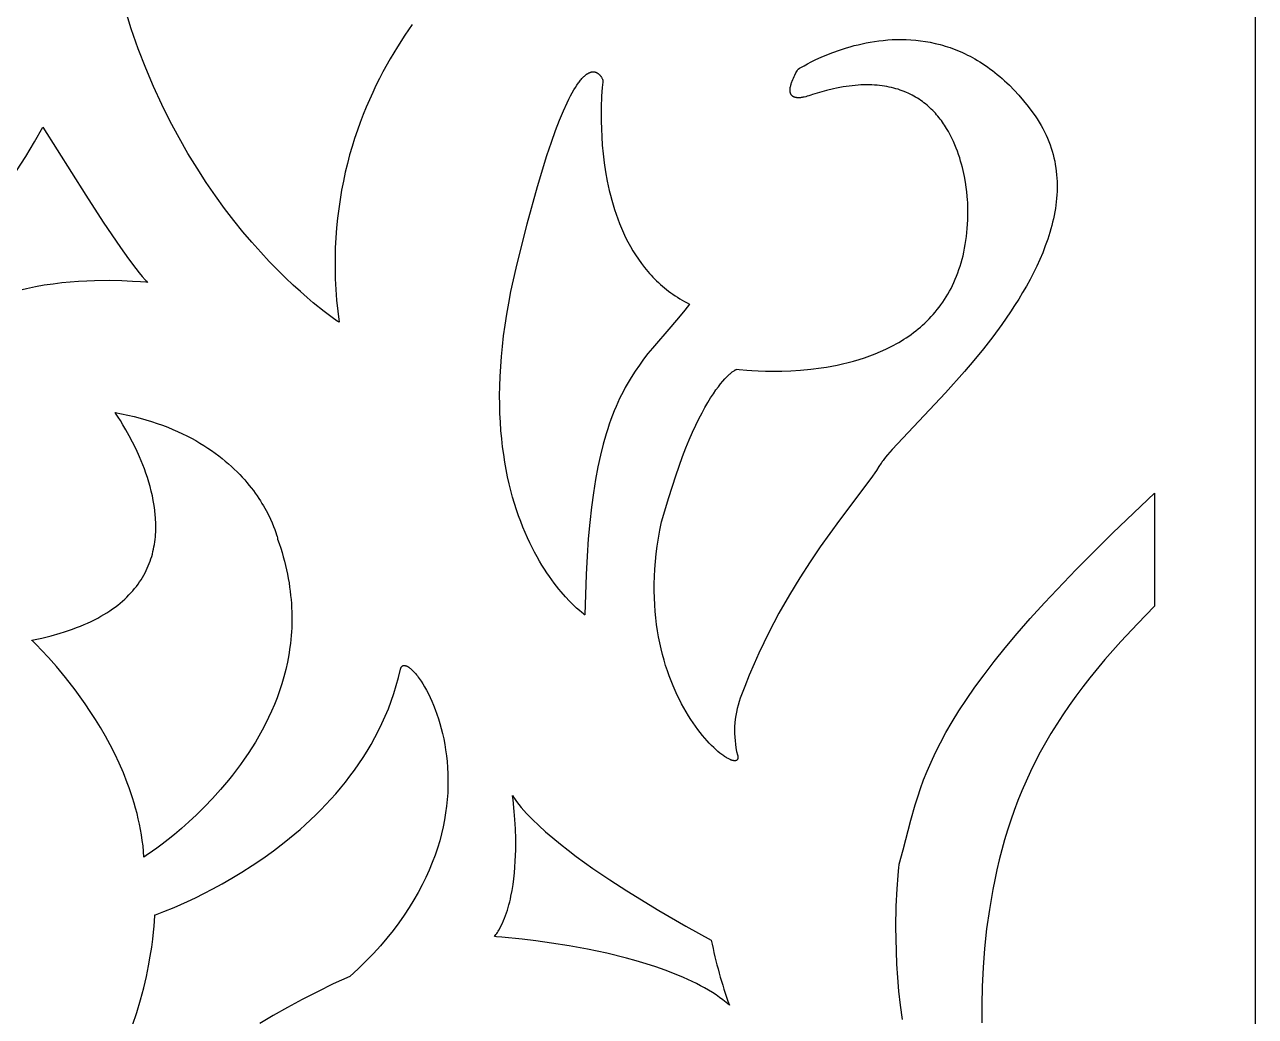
# Model space of a CAD drawing. Extents: x -3008 to 184, y 2842 to 4842.
# Drawn here: x -2251.9 to -2007.6, y 3280.5 to 3477.4 of the extents above; entities that cross this region are included whole.
import ezdxf

# ---------------------------------------------------------------- set-up
doc = ezdxf.new("R2010")
doc.units = 0
doc.layers.add('DEFAULT', color=7, linetype='CONTINUOUS')
doc.layers.add('LAYER_1', color=7, linetype='CONTINUOUS')

msp = doc.modelspace()

# ---------------------------------------------------------------- linework, layer by layer
at = {"layer": 'DEFAULT'}
msp.add_lwpolyline([(-3007.61, 2841.66), (-2007.61, 2841.66), (-2007.61, 4841.66), (-3007.61, 4841.66)], close=True, dxfattribs=at)
at = {"layer": 'LAYER_1'}
for points in [[(-2174.99, 3477.42), (-2176.47, 3475.27), (-2177.94, 3472.99), (-2179.39, 3470.56), (-2180.81, 3468), (-2181.5, 3466.67), (-2182.18, 3465.31), (-2182.84, 3463.91), (-2183.49, 3462.47), (-2184.12, 3461.01), (-2184.73, 3459.51), (-2185.32, 3457.97), (-2185.88, 3456.4), (-2186.42, 3454.8), (-2186.93, 3453.17), (-2187.41, 3451.51), (-2187.86, 3449.81), (-2188.28, 3448.08), (-2188.66, 3446.31), (-2189.01, 3444.52), (-2189.32, 3442.69), (-2189.59, 3440.83), (-2189.83, 3438.94), (-2190.01, 3437.01), (-2190.16, 3435.06), (-2190.26, 3433.07), (-2190.31, 3431.05), (-2190.31, 3429), (-2190.26, 3426.92), (-2190.15, 3424.81), (-2189.99, 3422.67), (-2189.78, 3420.49), (-2189.51, 3418.29), (-2189.86, 3418.52), (-2190.89, 3419.24), (-2192.5, 3420.45), (-2194.63, 3422.15), (-2195.86, 3423.2), (-2197.2, 3424.37), (-2198.63, 3425.67), (-2200.14, 3427.1), (-2201.72, 3428.67), (-2203.37, 3430.36), (-2205.07, 3432.19), (-2206.81, 3434.16), (-2208.59, 3436.26), (-2210.4, 3438.5), (-2212.23, 3440.88), (-2214.06, 3443.4), (-2215.89, 3446.06), (-2217.71, 3448.87), (-2219.51, 3451.81), (-2221.28, 3454.91), (-2223.02, 3458.15), (-2224.7, 3461.53), (-2226.32, 3465.06), (-2227.88, 3468.75), (-2229.37, 3472.58), (-2230.76, 3476.57), (-2232.07, 3480.71)], [(-2253.52, 3448.32), (-2251.71, 3451.18), (-2249.98, 3454.09), (-2248.33, 3457.03), (-2239.81, 3443.49), (-2236.32, 3438.15), (-2232.9, 3433.12), (-2231.31, 3430.89), (-2229.86, 3428.95), (-2229.2, 3428.1), (-2228.59, 3427.35), (-2228.03, 3426.71), (-2227.77, 3426.43), (-2227.53, 3426.18), (-2227.88, 3426.22), (-2228.9, 3426.3), (-2230.51, 3426.41), (-2232.62, 3426.5), (-2235.15, 3426.55), (-2238.04, 3426.52), (-2239.6, 3426.46), (-2241.21, 3426.38), (-2242.87, 3426.25), (-2244.56, 3426.09), (-2246.29, 3425.88), (-2248.04, 3425.63), (-2249.8, 3425.32), (-2251.56, 3424.95), (-2252.43, 3424.75)], [(-2077.65, 3279.86), (-2078.05, 3282.71), (-2078.36, 3285.5), (-2078.6, 3288.23), (-2078.77, 3290.88), (-2078.88, 3293.43), (-2078.94, 3295.87), (-2078.96, 3298.18), (-2078.89, 3302.34), (-2078.73, 3305.8), (-2078.54, 3308.43), (-2078.38, 3310.1), (-2078.33, 3310.53), (-2078.32, 3310.64), (-2078.32, 3310.67), (-2078.31, 3310.68), (-2078.31, 3310.68), (-2077.52, 3313.56), (-2076.01, 3319.42), (-2075.14, 3322.5), (-2074.64, 3324.1), (-2074.09, 3325.74), (-2073.47, 3327.43), (-2072.77, 3329.17), (-2071.99, 3330.98), (-2071.12, 3332.86), (-2070.13, 3334.8), (-2069.04, 3336.83), (-2067.81, 3338.94), (-2066.45, 3341.14), (-2064.95, 3343.43), (-2063.29, 3345.82), (-2061.46, 3348.32), (-2059.46, 3350.93), (-2057.28, 3353.66), (-2054.89, 3356.51), (-2052.31, 3359.48), (-2049.5, 3362.59), (-2043.21, 3369.23), (-2035.94, 3376.48), (-2027.61, 3384.36), (-2027.61, 3361.93), (-2031.04, 3358.44), (-2034.34, 3354.9), (-2037.49, 3351.32), (-2040.46, 3347.7), (-2041.88, 3345.88), (-2043.25, 3344.05), (-2044.57, 3342.21), (-2045.84, 3340.37), (-2047.05, 3338.52), (-2048.21, 3336.66), (-2049.3, 3334.79), (-2050.34, 3332.92), (-2051.32, 3331.03), (-2052.25, 3329.13), (-2053.13, 3327.21), (-2053.96, 3325.28), (-2054.74, 3323.34), (-2055.47, 3321.39), (-2056.15, 3319.43), (-2056.79, 3317.47), (-2057.39, 3315.51), (-2057.94, 3313.54), (-2058.45, 3311.57), (-2058.92, 3309.6), (-2059.36, 3307.63), (-2059.75, 3305.66), (-2060.42, 3301.74), (-2060.96, 3297.84), (-2061.37, 3293.99), (-2061.66, 3290.18), (-2061.84, 3286.44), (-2061.91, 3282.77), (-2061.9, 3279.18)], [(-2230.53, 3278.72), (-2229.67, 3281.29), (-2228.93, 3283.76), (-2228.3, 3286.14), (-2227.77, 3288.39), (-2227.33, 3290.5), (-2226.98, 3292.45), (-2226.7, 3294.24), (-2226.48, 3295.84), (-2226.33, 3297.24), (-2226.22, 3298.42), (-2226.15, 3299.37), (-2226.1, 3300.49), (-2226.09, 3300.64), (-2226.09, 3300.64), (-2226.08, 3300.64), (-2226.06, 3300.65), (-2225.97, 3300.68), (-2225.63, 3300.8), (-2224.32, 3301.29), (-2222.27, 3302.13), (-2219.58, 3303.32), (-2218.03, 3304.05), (-2216.37, 3304.87), (-2214.6, 3305.79), (-2212.74, 3306.8), (-2210.8, 3307.91), (-2208.8, 3309.12), (-2206.75, 3310.43), (-2204.66, 3311.85), (-2202.55, 3313.36), (-2200.43, 3314.98), (-2198.31, 3316.7), (-2197.26, 3317.61), (-2196.21, 3318.54), (-2195.17, 3319.49), (-2194.14, 3320.48), (-2193.13, 3321.49), (-2192.12, 3322.53), (-2191.13, 3323.6), (-2190.16, 3324.69), (-2189.2, 3325.81), (-2188.26, 3326.97), (-2187.35, 3328.15), (-2186.45, 3329.36), (-2185.58, 3330.6), (-2184.74, 3331.86), (-2183.93, 3333.16), (-2183.14, 3334.49), (-2182.39, 3335.84), (-2181.67, 3337.23), (-2180.99, 3338.65), (-2180.34, 3340.09), (-2179.73, 3341.57), (-2179.16, 3343.08), (-2178.63, 3344.62), (-2178.15, 3346.19), (-2177.7, 3347.79), (-2177.31, 3349.42), (-2177.29, 3349.49), (-2177.27, 3349.56), (-2177.25, 3349.62), (-2177.23, 3349.68), (-2177.2, 3349.74), (-2177.18, 3349.79), (-2177.15, 3349.84), (-2177.11, 3349.89), (-2177.08, 3349.93), (-2177.05, 3349.97), (-2177.01, 3350), (-2176.97, 3350.03), (-2176.93, 3350.06), (-2176.89, 3350.08), (-2176.84, 3350.1), (-2176.8, 3350.12), (-2176.75, 3350.13), (-2176.7, 3350.14), (-2176.65, 3350.15), (-2176.6, 3350.15), (-2176.55, 3350.15), (-2176.49, 3350.15), (-2176.44, 3350.14), (-2176.38, 3350.13), (-2176.32, 3350.11), (-2176.26, 3350.1), (-2176.2, 3350.07), (-2176.13, 3350.05), (-2176.07, 3350.02), (-2176, 3349.99), (-2175.94, 3349.96), (-2175.87, 3349.92), (-2175.8, 3349.88), (-2175.73, 3349.83), (-2175.66, 3349.79), (-2175.58, 3349.74), (-2175.51, 3349.68), (-2175.44, 3349.62), (-2175.36, 3349.56), (-2175.28, 3349.5), (-2175.13, 3349.36), (-2174.97, 3349.22), (-2174.81, 3349.05), (-2174.64, 3348.88), (-2174.47, 3348.7), (-2174.3, 3348.5), (-2174.13, 3348.29), (-2173.96, 3348.07), (-2173.78, 3347.84), (-2173.6, 3347.59), (-2173.24, 3347.07), (-2172.88, 3346.51), (-2172.52, 3345.9), (-2172.15, 3345.24), (-2171.79, 3344.55), (-2171.44, 3343.82), (-2171.09, 3343.05), (-2170.75, 3342.24), (-2170.41, 3341.39), (-2170.09, 3340.5), (-2169.79, 3339.58), (-2169.5, 3338.63), (-2169.23, 3337.64), (-2168.97, 3336.62), (-2168.74, 3335.57), (-2168.54, 3334.49), (-2168.35, 3333.38), (-2168.2, 3332.24), (-2168.07, 3331.08), (-2167.98, 3329.89), (-2167.92, 3328.67), (-2167.89, 3327.43), (-2167.9, 3326.17), (-2167.95, 3324.88), (-2168.04, 3323.57), (-2168.18, 3322.24), (-2168.35, 3320.9), (-2168.58, 3319.53), (-2168.85, 3318.15), (-2169.17, 3316.75), (-2169.54, 3315.34), (-2169.97, 3313.91), (-2170.46, 3312.47), (-2171, 3311.01), (-2171.6, 3309.55), (-2172.26, 3308.08), (-2172.99, 3306.59), (-2173.78, 3305.1), (-2174.64, 3303.6), (-2175.57, 3302.1), (-2176.57, 3300.59), (-2177.64, 3299.07), (-2178.79, 3297.55), (-2180.01, 3296.04), (-2181.31, 3294.51), (-2182.7, 3292.99), (-2184.17, 3291.47), (-2185.72, 3289.96), (-2187.35, 3288.44), (-2190.65, 3286.92), (-2193.82, 3285.38), (-2196.86, 3283.82), (-2199.77, 3282.25), (-2202.57, 3280.66), (-2205.24, 3279.06)]]:
    msp.add_lwpolyline(points, dxfattribs=at)
for points in [[(-2110.42, 3332.38), (-2110.4, 3332.31), (-2110.38, 3332.25), (-2110.37, 3332.18), (-2110.36, 3332.12), (-2110.35, 3332.06), (-2110.34, 3332), (-2110.34, 3331.95), (-2110.34, 3331.9), (-2110.34, 3331.84), (-2110.34, 3331.79), (-2110.35, 3331.75), (-2110.35, 3331.7), (-2110.36, 3331.66), (-2110.37, 3331.62), (-2110.39, 3331.58), (-2110.4, 3331.54), (-2110.42, 3331.51), (-2110.44, 3331.48), (-2110.46, 3331.45), (-2110.48, 3331.42), (-2110.51, 3331.39), (-2110.54, 3331.37), (-2110.57, 3331.34), (-2110.6, 3331.32), (-2110.63, 3331.31), (-2110.66, 3331.29), (-2110.7, 3331.28), (-2110.74, 3331.26), (-2110.78, 3331.25), (-2110.82, 3331.25), (-2110.86, 3331.24), (-2110.91, 3331.24), (-2110.96, 3331.24), (-2111.01, 3331.24), (-2111.06, 3331.24), (-2111.11, 3331.24), (-2111.16, 3331.25), (-2111.22, 3331.26), (-2111.27, 3331.27), (-2111.33, 3331.28), (-2111.39, 3331.3), (-2111.45, 3331.31), (-2111.52, 3331.33), (-2111.58, 3331.35), (-2111.65, 3331.38), (-2111.71, 3331.4), (-2111.78, 3331.43), (-2111.85, 3331.46), (-2112, 3331.52), (-2112.15, 3331.6), (-2112.3, 3331.68), (-2112.46, 3331.76), (-2112.63, 3331.86), (-2112.8, 3331.96), (-2112.97, 3332.08), (-2113.15, 3332.2), (-2113.33, 3332.33), (-2113.52, 3332.46), (-2113.9, 3332.76), (-2114.3, 3333.09), (-2114.71, 3333.45), (-2115.14, 3333.84), (-2115.57, 3334.26), (-2116.01, 3334.72), (-2116.46, 3335.2), (-2116.92, 3335.72), (-2117.38, 3336.26), (-2117.84, 3336.84), (-2118.31, 3337.45), (-2118.77, 3338.09), (-2119.24, 3338.76), (-2119.71, 3339.46), (-2120.17, 3340.18), (-2120.63, 3340.94), (-2121.08, 3341.73), (-2121.52, 3342.55), (-2121.96, 3343.4), (-2122.39, 3344.28), (-2122.8, 3345.18), (-2123.21, 3346.12), (-2123.6, 3347.08), (-2123.98, 3348.08), (-2124.33, 3349.1), (-2124.68, 3350.15), (-2125, 3351.23), (-2125.3, 3352.34), (-2125.58, 3353.48), (-2125.84, 3354.64), (-2126.08, 3355.84), (-2126.29, 3357.06), (-2126.47, 3358.31), (-2126.62, 3359.59), (-2126.75, 3360.89), (-2126.84, 3362.22), (-2126.91, 3363.58), (-2126.94, 3364.97), (-2126.93, 3366.38), (-2126.89, 3367.82), (-2126.81, 3369.29), (-2126.69, 3370.78), (-2126.54, 3372.31), (-2126.34, 3373.85), (-2126.1, 3375.43), (-2125.81, 3377.03), (-2125.48, 3378.65), (-2124.07, 3383.52), (-2122.68, 3387.83), (-2121.31, 3391.64), (-2120.64, 3393.36), (-2119.98, 3394.96), (-2119.33, 3396.46), (-2118.69, 3397.84), (-2118.07, 3399.12), (-2117.46, 3400.3), (-2116.87, 3401.38), (-2116.3, 3402.38), (-2115.75, 3403.28), (-2115.21, 3404.1), (-2114.7, 3404.84), (-2114.22, 3405.5), (-2113.76, 3406.09), (-2113.32, 3406.61), (-2112.91, 3407.06), (-2112.72, 3407.27), (-2112.53, 3407.46), (-2112.35, 3407.64), (-2112.18, 3407.8), (-2112.02, 3407.95), (-2111.86, 3408.08), (-2111.72, 3408.21), (-2111.58, 3408.32), (-2111.45, 3408.42), (-2111.32, 3408.52), (-2111.21, 3408.6), (-2111.11, 3408.67), (-2111.01, 3408.73), (-2110.93, 3408.79), (-2110.85, 3408.83), (-2110.78, 3408.87), (-2110.73, 3408.9), (-2110.68, 3408.92), (-2110.64, 3408.94), (-2110.62, 3408.95), (-2110.6, 3408.96), (-2110.6, 3408.96), (-2110.07, 3408.9), (-2108.59, 3408.76), (-2107.54, 3408.69), (-2106.3, 3408.62), (-2104.89, 3408.58), (-2103.32, 3408.56), (-2101.62, 3408.58), (-2099.8, 3408.65), (-2097.88, 3408.77), (-2095.88, 3408.96), (-2093.81, 3409.23), (-2092.76, 3409.39), (-2091.69, 3409.58), (-2090.62, 3409.79), (-2089.54, 3410.03), (-2088.46, 3410.29), (-2087.37, 3410.58), (-2086.29, 3410.89), (-2085.21, 3411.24), (-2084.13, 3411.62), (-2083.06, 3412.03), (-2082, 3412.47), (-2080.95, 3412.95), (-2079.92, 3413.46), (-2079.4, 3413.73), (-2078.9, 3414.01), (-2078.39, 3414.29), (-2077.89, 3414.59), (-2077.4, 3414.9), (-2076.91, 3415.22), (-2076.43, 3415.55), (-2075.95, 3415.88), (-2075.48, 3416.23), (-2075.01, 3416.59), (-2074.56, 3416.96), (-2074.11, 3417.34), (-2073.66, 3417.73), (-2073.22, 3418.13), (-2072.79, 3418.55), (-2072.37, 3418.97), (-2071.96, 3419.41), (-2071.56, 3419.86), (-2071.16, 3420.32), (-2070.77, 3420.79), (-2070.39, 3421.27), (-2070.03, 3421.77), (-2069.67, 3422.28), (-2069.32, 3422.8), (-2068.98, 3423.33), (-2068.65, 3423.88), (-2068.34, 3424.44), (-2068.03, 3425.01), (-2067.74, 3425.6), (-2067.46, 3426.2), (-2067.19, 3426.81), (-2066.93, 3427.44), (-2066.68, 3428.08), (-2066.45, 3428.73), (-2066.23, 3429.4), (-2066.03, 3430.09), (-2065.83, 3430.78), (-2065.65, 3431.5), (-2065.49, 3432.22), (-2065.34, 3432.97), (-2065.2, 3433.72), (-2065.08, 3434.5), (-2064.98, 3435.29), (-2064.89, 3436.09), (-2064.81, 3436.91), (-2064.75, 3437.74), (-2064.71, 3438.59), (-2064.69, 3439.46), (-2064.68, 3440.34), (-2064.68, 3441.24), (-2064.69, 3441.6), (-2064.71, 3442.03), (-2064.74, 3442.61), (-2064.8, 3443.32), (-2064.89, 3444.16), (-2065.01, 3445.1), (-2065.17, 3446.13), (-2065.37, 3447.24), (-2065.63, 3448.42), (-2065.77, 3449.03), (-2065.94, 3449.66), (-2066.12, 3450.29), (-2066.31, 3450.93), (-2066.52, 3451.57), (-2066.75, 3452.22), (-2067, 3452.88), (-2067.27, 3453.53), (-2067.55, 3454.19), (-2067.86, 3454.84), (-2068.19, 3455.49), (-2068.54, 3456.13), (-2068.91, 3456.76), (-2069.31, 3457.39), (-2069.52, 3457.7), (-2069.73, 3458), (-2069.95, 3458.31), (-2070.17, 3458.61), (-2070.41, 3458.9), (-2070.64, 3459.2), (-2070.89, 3459.48), (-2071.14, 3459.77), (-2071.4, 3460.05), (-2071.66, 3460.32), (-2071.94, 3460.59), (-2072.22, 3460.86), (-2072.5, 3461.12), (-2072.79, 3461.37), (-2073.09, 3461.62), (-2073.4, 3461.87), (-2073.72, 3462.1), (-2074.04, 3462.33), (-2074.37, 3462.56), (-2074.71, 3462.77), (-2075.05, 3462.98), (-2075.41, 3463.19), (-2075.77, 3463.38), (-2076.14, 3463.57), (-2076.52, 3463.75), (-2076.9, 3463.92), (-2077.3, 3464.09), (-2077.7, 3464.24), (-2078.11, 3464.39), (-2078.53, 3464.53), (-2078.96, 3464.66), (-2079.39, 3464.78), (-2079.84, 3464.89), (-2080.29, 3464.99), (-2080.76, 3465.08), (-2081.23, 3465.16), (-2081.71, 3465.23), (-2082.2, 3465.29), (-2082.7, 3465.34), (-2083.21, 3465.37), (-2083.73, 3465.4), (-2084.26, 3465.42), (-2084.8, 3465.42), (-2085.35, 3465.41), (-2085.91, 3465.39), (-2086.48, 3465.36), (-2087.05, 3465.31), (-2087.64, 3465.25), (-2088.24, 3465.18), (-2088.85, 3465.1), (-2089.47, 3465), (-2090.1, 3464.89), (-2090.74, 3464.76), (-2091.39, 3464.62), (-2092.73, 3464.3), (-2094.11, 3463.92), (-2095.53, 3463.48), (-2095.89, 3463.35), (-2096.23, 3463.24), (-2096.56, 3463.15), (-2096.86, 3463.07), (-2097.15, 3463), (-2097.29, 3462.97), (-2097.42, 3462.94), (-2097.55, 3462.92), (-2097.68, 3462.9), (-2097.8, 3462.89), (-2097.92, 3462.87), (-2098.03, 3462.86), (-2098.14, 3462.86), (-2098.25, 3462.85), (-2098.35, 3462.85), (-2098.45, 3462.86), (-2098.55, 3462.86), (-2098.64, 3462.87), (-2098.73, 3462.88), (-2098.77, 3462.89), (-2098.81, 3462.89), (-2098.85, 3462.9), (-2098.89, 3462.91), (-2098.93, 3462.92), (-2098.97, 3462.93), (-2099.01, 3462.94), (-2099.04, 3462.95), (-2099.08, 3462.96), (-2099.11, 3462.97), (-2099.15, 3462.98), (-2099.18, 3463), (-2099.22, 3463.01), (-2099.25, 3463.03), (-2099.28, 3463.04), (-2099.31, 3463.06), (-2099.34, 3463.07), (-2099.37, 3463.09), (-2099.39, 3463.11), (-2099.42, 3463.12), (-2099.45, 3463.14), (-2099.47, 3463.16), (-2099.5, 3463.18), (-2099.52, 3463.2), (-2099.55, 3463.22), (-2099.57, 3463.24), (-2099.59, 3463.26), (-2099.61, 3463.28), (-2099.64, 3463.31), (-2099.66, 3463.33), (-2099.67, 3463.35), (-2099.69, 3463.37), (-2099.71, 3463.4), (-2099.73, 3463.42), (-2099.75, 3463.45), (-2099.76, 3463.47), (-2099.78, 3463.5), (-2099.79, 3463.53), (-2099.81, 3463.55), (-2099.82, 3463.58), (-2099.83, 3463.61), (-2099.85, 3463.63), (-2099.86, 3463.66), (-2099.87, 3463.69), (-2099.88, 3463.72), (-2099.89, 3463.75), (-2099.9, 3463.78), (-2099.91, 3463.81), (-2099.92, 3463.84), (-2099.92, 3463.87), (-2099.93, 3463.9), (-2099.94, 3463.93), (-2099.94, 3463.96), (-2099.95, 3464), (-2099.96, 3464.06), (-2099.96, 3464.13), (-2099.97, 3464.2), (-2099.97, 3464.26), (-2099.98, 3464.33), (-2099.97, 3464.4), (-2099.97, 3464.47), (-2099.97, 3464.55), (-2099.96, 3464.62), (-2099.96, 3464.69), (-2099.95, 3464.77), (-2099.94, 3464.84), (-2099.93, 3464.92), (-2099.9, 3465.07), (-2099.86, 3465.22), (-2099.83, 3465.38), (-2099.78, 3465.53), (-2099.74, 3465.69), (-2099.68, 3465.85), (-2099.63, 3466), (-2099.57, 3466.16), (-2099.45, 3466.46), (-2099.32, 3466.76), (-2099.19, 3467.05), (-2099.06, 3467.32), (-2098.81, 3467.79), (-2098.6, 3468.17), (-2098.41, 3468.48), (-2098.4, 3468.5), (-2098.09, 3468.7), (-2097.71, 3468.92), (-2097.19, 3469.22), (-2096.54, 3469.58), (-2095.76, 3469.98), (-2094.86, 3470.42), (-2093.84, 3470.89), (-2092.71, 3471.37), (-2091.49, 3471.85), (-2090.17, 3472.33), (-2088.75, 3472.78), (-2088.02, 3472.99), (-2087.26, 3473.2), (-2086.48, 3473.39), (-2085.69, 3473.58), (-2084.88, 3473.74), (-2084.05, 3473.9), (-2083.21, 3474.03), (-2082.35, 3474.15), (-2081.48, 3474.25), (-2080.59, 3474.33), (-2079.69, 3474.39), (-2078.78, 3474.42), (-2077.86, 3474.43), (-2076.93, 3474.41), (-2075.99, 3474.36), (-2075.04, 3474.28), (-2074.08, 3474.18), (-2073.12, 3474.04), (-2072.15, 3473.86), (-2071.17, 3473.65), (-2070.19, 3473.41), (-2069.7, 3473.27), (-2069.2, 3473.12), (-2068.71, 3472.97), (-2068.22, 3472.8), (-2067.72, 3472.62), (-2067.23, 3472.44), (-2066.73, 3472.24), (-2066.24, 3472.03), (-2065.74, 3471.81), (-2065.25, 3471.58), (-2064.75, 3471.34), (-2064.26, 3471.09), (-2063.76, 3470.82), (-2063.27, 3470.55), (-2062.77, 3470.26), (-2062.28, 3469.96), (-2061.79, 3469.64), (-2061.29, 3469.32), (-2060.8, 3468.98), (-2060.31, 3468.63), (-2059.82, 3468.26), (-2059.34, 3467.89), (-2058.85, 3467.49), (-2058.36, 3467.09), (-2057.88, 3466.67), (-2057.4, 3466.24), (-2056.92, 3465.79), (-2056.44, 3465.33), (-2055.49, 3464.37), (-2054.54, 3463.34), (-2053.61, 3462.25), (-2052.69, 3461.11), (-2051.77, 3459.89), (-2051.33, 3459.27), (-2050.91, 3458.64), (-2050.51, 3458.01), (-2050.14, 3457.38), (-2049.79, 3456.74), (-2049.46, 3456.1), (-2049.16, 3455.46), (-2048.87, 3454.82), (-2048.61, 3454.17), (-2048.36, 3453.52), (-2048.14, 3452.87), (-2047.94, 3452.22), (-2047.76, 3451.56), (-2047.6, 3450.9), (-2047.45, 3450.24), (-2047.33, 3449.58), (-2047.22, 3448.91), (-2047.14, 3448.25), (-2047.07, 3447.58), (-2047.02, 3446.91), (-2046.99, 3446.25), (-2046.97, 3445.58), (-2046.97, 3444.9), (-2046.99, 3444.23), (-2047.03, 3443.56), (-2047.08, 3442.88), (-2047.14, 3442.21), (-2047.23, 3441.54), (-2047.32, 3440.86), (-2047.44, 3440.18), (-2047.56, 3439.51), (-2047.7, 3438.83), (-2047.86, 3438.16), (-2048.03, 3437.48), (-2048.21, 3436.81), (-2048.4, 3436.13), (-2048.83, 3434.78), (-2049.31, 3433.44), (-2049.83, 3432.1), (-2050.4, 3430.76), (-2051.01, 3429.43), (-2051.66, 3428.11), (-2052.34, 3426.79), (-2053.06, 3425.48), (-2053.81, 3424.18), (-2054.59, 3422.89), (-2055.4, 3421.61), (-2056.23, 3420.34), (-2057.96, 3417.84), (-2059.76, 3415.4), (-2061.6, 3413.02), (-2063.48, 3410.71), (-2065.37, 3408.48), (-2069.1, 3404.28), (-2079.7, 3393.05), (-2080.64, 3391.98), (-2081.04, 3391.5), (-2081.38, 3391.07), (-2081.53, 3390.86), (-2081.67, 3390.67), (-2081.79, 3390.48), (-2081.9, 3390.31), (-2082.33, 3389.62), (-2082.82, 3388.88), (-2083.96, 3387.28), (-2090.19, 3379.02), (-2094.01, 3373.72), (-2096.02, 3370.76), (-2098.06, 3367.58), (-2100.12, 3364.18), (-2102.18, 3360.55), (-2104.2, 3356.69), (-2105.2, 3354.68), (-2106.18, 3352.6), (-2107.14, 3350.46), (-2108.07, 3348.26), (-2108.99, 3346), (-2109.88, 3343.68, 0.147203)], [(-2112.03, 3282.7), (-2112.34, 3282.97), (-2112.65, 3283.23), (-2113.3, 3283.75), (-2113.98, 3284.26), (-2114.68, 3284.75), (-2115.41, 3285.23), (-2116.17, 3285.69), (-2116.94, 3286.14), (-2117.74, 3286.58), (-2118.56, 3287.01), (-2119.4, 3287.43), (-2120.26, 3287.83), (-2121.13, 3288.22), (-2122.92, 3288.97), (-2124.76, 3289.67), (-2126.65, 3290.33), (-2128.57, 3290.95), (-2130.51, 3291.52), (-2132.46, 3292.06), (-2136.36, 3293.01), (-2140.19, 3293.82), (-2143.86, 3294.5), (-2147.31, 3295.05), (-2150.45, 3295.48), (-2153.19, 3295.82), (-2157.19, 3296.22), (-2158.28, 3296.31), (-2158.56, 3296.33), (-2158.63, 3296.33), (-2158.65, 3296.33), (-2158.66, 3296.33), (-2158.66, 3296.33), (-2158.51, 3296.54), (-2158.36, 3296.74), (-2158.22, 3296.96), (-2158.08, 3297.17), (-2157.94, 3297.39), (-2157.81, 3297.61), (-2157.56, 3298.07), (-2157.31, 3298.53), (-2157.08, 3299.01), (-2156.86, 3299.5), (-2156.65, 3300.01), (-2156.45, 3300.52), (-2156.27, 3301.04), (-2156.09, 3301.57), (-2155.93, 3302.11), (-2155.78, 3302.66), (-2155.63, 3303.21), (-2155.5, 3303.77), (-2155.38, 3304.34), (-2155.15, 3305.48), (-2154.97, 3306.64), (-2154.81, 3307.8), (-2154.69, 3308.97), (-2154.59, 3310.13), (-2154.52, 3311.29), (-2154.47, 3312.43), (-2154.44, 3313.55), (-2154.45, 3315.71), (-2154.5, 3317.73), (-2154.6, 3319.55), (-2154.72, 3321.15), (-2154.96, 3323.46), (-2155.07, 3324.31), (-2154.88, 3324.02), (-2154.69, 3323.74), (-2154.26, 3323.15), (-2153.81, 3322.57), (-2153.33, 3321.98), (-2152.82, 3321.38), (-2152.27, 3320.78), (-2151.71, 3320.18), (-2151.11, 3319.58), (-2149.85, 3318.36), (-2148.5, 3317.13), (-2147.07, 3315.91), (-2145.58, 3314.68), (-2144.03, 3313.46), (-2142.42, 3312.25), (-2139.12, 3309.87), (-2135.75, 3307.57), (-2132.39, 3305.39), (-2126.02, 3301.48), (-2120.67, 3298.38), (-2115.62, 3295.62, 0.036086)]]:
    msp.add_lwpolyline(points, format="xyb", close=True, dxfattribs=at)
for points in [[(-2119.92, 3421.87), (-2120.86, 3420.69), (-2121.8, 3419.55), (-2123.67, 3417.37), (-2127.31, 3413.14), (-2128.19, 3412.06), (-2129.05, 3410.95), (-2129.9, 3409.8), (-2130.73, 3408.6), (-2131.54, 3407.34), (-2131.93, 3406.69), (-2132.32, 3406.02), (-2132.71, 3405.33), (-2133.08, 3404.62), (-2133.46, 3403.89), (-2133.82, 3403.13), (-2134.18, 3402.36), (-2134.53, 3401.55), (-2134.87, 3400.73), (-2135.21, 3399.87), (-2135.54, 3398.99), (-2135.86, 3398.08), (-2136.17, 3397.13), (-2136.48, 3396.16), (-2137.06, 3394.11), (-2137.61, 3391.92), (-2138.11, 3389.57), (-2138.58, 3387.07), (-2139.01, 3384.4), (-2139.4, 3381.55), (-2139.74, 3378.51), (-2140.04, 3375.28), (-2140.29, 3371.84), (-2140.48, 3368.18), (-2140.73, 3360.18), (-2140.8, 3360.23), (-2141.01, 3360.39), (-2141.35, 3360.67), (-2141.81, 3361.05), (-2142.37, 3361.55), (-2143.03, 3362.17), (-2143.76, 3362.91), (-2144.57, 3363.78), (-2145.43, 3364.77), (-2145.88, 3365.32), (-2146.34, 3365.89), (-2146.81, 3366.51), (-2147.29, 3367.15), (-2147.77, 3367.83), (-2148.25, 3368.54), (-2148.74, 3369.29), (-2149.23, 3370.07), (-2149.72, 3370.89), (-2150.21, 3371.74), (-2150.69, 3372.63), (-2151.17, 3373.55), (-2151.65, 3374.52), (-2152.11, 3375.51), (-2152.57, 3376.55), (-2153.02, 3377.62), (-2153.45, 3378.74), (-2153.88, 3379.89), (-2154.28, 3381.07), (-2154.67, 3382.3), (-2155.05, 3383.57), (-2155.4, 3384.88), (-2155.74, 3386.22), (-2156.05, 3387.61), (-2156.33, 3389.04), (-2156.6, 3390.51), (-2156.83, 3392.02), (-2157.04, 3393.57), (-2157.22, 3395.16), (-2157.37, 3396.8), (-2157.49, 3398.48), (-2157.57, 3400.2), (-2157.62, 3401.97), (-2157.63, 3403.78), (-2157.6, 3405.63), (-2157.53, 3407.53), (-2157.42, 3409.48), (-2157.27, 3411.47), (-2157.08, 3413.5), (-2156.84, 3415.58), (-2156.55, 3417.71), (-2156.21, 3419.88), (-2155.83, 3422.1), (-2155.39, 3424.37), (-2154.9, 3426.68), (-2154.36, 3429.05), (-2152.15, 3437.86), (-2150.11, 3445.27), (-2148.24, 3451.4), (-2147.36, 3454.02), (-2146.52, 3456.36), (-2145.72, 3458.44), (-2144.96, 3460.27), (-2144.23, 3461.86), (-2143.89, 3462.57), (-2143.55, 3463.23), (-2143.22, 3463.84), (-2142.9, 3464.4), (-2142.59, 3464.91), (-2142.29, 3465.37), (-2142, 3465.79), (-2141.85, 3465.98), (-2141.71, 3466.17), (-2141.57, 3466.34), (-2141.44, 3466.5), (-2141.31, 3466.66), (-2141.17, 3466.8), (-2141.04, 3466.93), (-2140.92, 3467.06), (-2140.79, 3467.17), (-2140.67, 3467.28), (-2140.55, 3467.38), (-2140.43, 3467.47), (-2140.37, 3467.51), (-2140.32, 3467.55), (-2140.26, 3467.59), (-2140.2, 3467.63), (-2140.15, 3467.66), (-2140.09, 3467.7), (-2140.04, 3467.73), (-2139.98, 3467.76), (-2139.93, 3467.79), (-2139.87, 3467.81), (-2139.82, 3467.83), (-2139.77, 3467.86), (-2139.72, 3467.88), (-2139.67, 3467.9), (-2139.62, 3467.91), (-2139.57, 3467.93), (-2139.52, 3467.94), (-2139.47, 3467.96), (-2139.42, 3467.97), (-2139.37, 3467.98), (-2139.32, 3467.99), (-2139.28, 3467.99), (-2139.23, 3468), (-2139.18, 3468), (-2139.14, 3468.01), (-2139.09, 3468.01), (-2139.05, 3468.01), (-2139.01, 3468.01), (-2138.96, 3468), (-2138.92, 3468), (-2138.88, 3468), (-2138.84, 3467.99), (-2138.8, 3467.98), (-2138.75, 3467.98), (-2138.71, 3467.97), (-2138.68, 3467.96), (-2138.64, 3467.95), (-2138.6, 3467.94), (-2138.56, 3467.92), (-2138.52, 3467.91), (-2138.49, 3467.89), (-2138.45, 3467.88), (-2138.41, 3467.86), (-2138.38, 3467.85), (-2138.34, 3467.83), (-2138.31, 3467.81), (-2138.27, 3467.79), (-2138.24, 3467.77), (-2138.21, 3467.75), (-2138.18, 3467.73), (-2138.14, 3467.71), (-2138.11, 3467.69), (-2138.08, 3467.66), (-2138.05, 3467.64), (-2138.02, 3467.61), (-2137.99, 3467.59), (-2137.94, 3467.54), (-2137.88, 3467.49), (-2137.83, 3467.44), (-2137.78, 3467.38), (-2137.73, 3467.33), (-2137.68, 3467.27), (-2137.64, 3467.22), (-2137.59, 3467.16), (-2137.55, 3467.11), (-2137.51, 3467.05), (-2137.48, 3467), (-2137.44, 3466.94), (-2137.38, 3466.84), (-2137.32, 3466.74), (-2137.27, 3466.65), (-2137.23, 3466.56), (-2137.2, 3466.49), (-2137.17, 3466.43), (-2137.15, 3466.39), (-2137.14, 3466.35), (-2137.18, 3465.97), (-2137.28, 3464.88), (-2137.39, 3463.17), (-2137.47, 3460.91), (-2137.49, 3459.61), (-2137.48, 3458.2), (-2137.44, 3456.7), (-2137.37, 3455.12), (-2137.25, 3453.46), (-2137.09, 3451.74), (-2136.87, 3449.96), (-2136.6, 3448.15), (-2136.27, 3446.3), (-2135.86, 3444.43), (-2135.63, 3443.49), (-2135.38, 3442.55), (-2135.12, 3441.61), (-2134.83, 3440.68), (-2134.52, 3439.74), (-2134.18, 3438.81), (-2133.83, 3437.88), (-2133.45, 3436.96), (-2133.05, 3436.04), (-2132.62, 3435.14), (-2132.17, 3434.25), (-2131.69, 3433.36), (-2131.19, 3432.49), (-2130.65, 3431.64), (-2130.09, 3430.8), (-2129.5, 3429.97), (-2128.88, 3429.17), (-2128.56, 3428.77), (-2128.23, 3428.38), (-2127.9, 3428), (-2127.55, 3427.62), (-2127.2, 3427.24), (-2126.84, 3426.87), (-2126.47, 3426.51), (-2126.1, 3426.15), (-2125.71, 3425.8), (-2125.32, 3425.46), (-2124.92, 3425.12), (-2124.51, 3424.79), (-2124.09, 3424.46), (-2123.66, 3424.15), (-2123.23, 3423.84), (-2122.78, 3423.53), (-2122.33, 3423.24), (-2121.86, 3422.95), (-2121.39, 3422.67), (-2120.91, 3422.4), (-2120.42, 3422.13)], [(-2228.24, 3312.11), (-2228.33, 3313.22), (-2228.43, 3314.32), (-2228.57, 3315.41), (-2228.73, 3316.5), (-2228.92, 3317.58), (-2229.12, 3318.65), (-2229.36, 3319.71), (-2229.61, 3320.76), (-2229.89, 3321.8), (-2230.18, 3322.84), (-2230.5, 3323.86), (-2230.83, 3324.88), (-2231.18, 3325.88), (-2231.55, 3326.87), (-2232.32, 3328.83), (-2233.16, 3330.73), (-2234.04, 3332.59), (-2234.96, 3334.39), (-2235.91, 3336.14), (-2236.89, 3337.83), (-2237.88, 3339.45), (-2238.89, 3341.02), (-2239.9, 3342.51), (-2240.91, 3343.94), (-2241.9, 3345.3), (-2243.82, 3347.78), (-2245.61, 3349.94), (-2247.21, 3351.76), (-2248.55, 3353.21), (-2249.59, 3354.28), (-2250.25, 3354.93), (-2250.42, 3355.1), (-2250.47, 3355.14), (-2250.48, 3355.15), (-2250.48, 3355.16), (-2250.48, 3355.16), (-2248.52, 3355.58), (-2246.65, 3356.04), (-2244.88, 3356.54), (-2244.03, 3356.81), (-2243.2, 3357.08), (-2242.4, 3357.36), (-2241.62, 3357.66), (-2240.87, 3357.95), (-2240.13, 3358.26), (-2239.42, 3358.58), (-2238.73, 3358.9), (-2238.06, 3359.23), (-2237.42, 3359.57), (-2236.79, 3359.92), (-2236.18, 3360.27), (-2235.6, 3360.63), (-2235.04, 3360.99), (-2234.49, 3361.37), (-2233.97, 3361.75), (-2233.46, 3362.13), (-2232.98, 3362.52), (-2232.51, 3362.92), (-2232.06, 3363.32), (-2231.63, 3363.73), (-2231.22, 3364.15), (-2230.82, 3364.57), (-2230.45, 3364.99), (-2230.09, 3365.42), (-2229.75, 3365.85), (-2229.42, 3366.29), (-2229.11, 3366.73), (-2228.82, 3367.17), (-2228.54, 3367.62), (-2228.28, 3368.08), (-2228.03, 3368.53), (-2227.8, 3368.99), (-2227.58, 3369.45), (-2227.38, 3369.92), (-2227.19, 3370.39), (-2227.02, 3370.86), (-2226.86, 3371.33), (-2226.71, 3371.8), (-2226.58, 3372.28), (-2226.46, 3372.76), (-2226.35, 3373.24), (-2226.25, 3373.72), (-2226.17, 3374.2), (-2226.09, 3374.69), (-2226.03, 3375.17), (-2225.98, 3375.66), (-2225.94, 3376.14), (-2225.91, 3376.63), (-2225.9, 3377.11), (-2225.89, 3377.6), (-2225.89, 3378.08), (-2225.9, 3378.57), (-2225.92, 3379.05), (-2225.95, 3379.54), (-2225.99, 3380.02), (-2226.09, 3380.98), (-2226.22, 3381.94), (-2226.39, 3382.88), (-2226.58, 3383.82), (-2226.79, 3384.75), (-2227.03, 3385.66), (-2227.29, 3386.57), (-2227.56, 3387.45), (-2227.85, 3388.32), (-2228.16, 3389.17), (-2228.48, 3390), (-2228.81, 3390.81), (-2229.14, 3391.6), (-2229.82, 3393.11), (-2230.51, 3394.5), (-2231.18, 3395.77), (-2231.82, 3396.92), (-2232.41, 3397.92), (-2232.93, 3398.76), (-2233.36, 3399.44), (-2233.91, 3400.25), (-2233.98, 3400.35), (-2232.69, 3400.1), (-2231.43, 3399.84), (-2230.2, 3399.55), (-2229.01, 3399.24), (-2227.85, 3398.91), (-2226.72, 3398.57), (-2225.63, 3398.21), (-2224.56, 3397.83), (-2223.53, 3397.44), (-2222.53, 3397.03), (-2221.56, 3396.6), (-2220.61, 3396.17), (-2219.7, 3395.72), (-2218.82, 3395.26), (-2217.96, 3394.79), (-2217.14, 3394.31), (-2216.34, 3393.82), (-2215.56, 3393.32), (-2214.82, 3392.81), (-2214.1, 3392.3), (-2213.4, 3391.78), (-2212.74, 3391.26), (-2212.09, 3390.73), (-2211.47, 3390.2), (-2210.88, 3389.67), (-2210.31, 3389.13), (-2209.76, 3388.59), (-2209.23, 3388.05), (-2208.73, 3387.52), (-2208.25, 3386.98), (-2207.79, 3386.45), (-2207.35, 3385.91), (-2206.93, 3385.39), (-2206.53, 3384.86), (-2206.15, 3384.35), (-2205.79, 3383.83), (-2205.45, 3383.33), (-2205.13, 3382.83), (-2204.83, 3382.34), (-2204.54, 3381.86), (-2204.01, 3380.94), (-2203.55, 3380.05), (-2203.15, 3379.23), (-2202.81, 3378.46), (-2202.52, 3377.76), (-2202.28, 3377.13), (-2202.09, 3376.58), (-2201.94, 3376.12), (-2201.83, 3375.74), (-2201.76, 3375.47), (-2201.7, 3375.26), (-2201.7, 3375.24), (-2201.39, 3374.35), (-2201.1, 3373.47), (-2200.83, 3372.59), (-2200.58, 3371.72), (-2200.34, 3370.85), (-2200.13, 3369.98), (-2199.93, 3369.12), (-2199.75, 3368.27), (-2199.59, 3367.42), (-2199.45, 3366.57), (-2199.32, 3365.73), (-2199.21, 3364.9), (-2199.12, 3364.07), (-2199.04, 3363.25), (-2198.98, 3362.43), (-2198.93, 3361.61), (-2198.9, 3360.81), (-2198.88, 3360), (-2198.88, 3359.21), (-2198.89, 3358.41), (-2198.92, 3357.63), (-2198.96, 3356.84), (-2199.02, 3356.07), (-2199.09, 3355.3), (-2199.17, 3354.53), (-2199.27, 3353.77), (-2199.5, 3352.27), (-2199.77, 3350.79), (-2200.1, 3349.34), (-2200.47, 3347.91), (-2200.88, 3346.5), (-2201.33, 3345.11), (-2201.82, 3343.75), (-2202.34, 3342.42), (-2202.9, 3341.11), (-2203.49, 3339.82), (-2204.11, 3338.56), (-2204.76, 3337.33), (-2205.43, 3336.12), (-2206.12, 3334.93), (-2206.84, 3333.78), (-2207.57, 3332.65), (-2208.32, 3331.54), (-2209.08, 3330.47), (-2209.86, 3329.42), (-2210.65, 3328.4), (-2211.44, 3327.41), (-2213.05, 3325.51), (-2214.65, 3323.73), (-2216.25, 3322.06), (-2217.82, 3320.52), (-2219.34, 3319.1), (-2220.8, 3317.8), (-2222.18, 3316.63), (-2223.46, 3315.59), (-2224.63, 3314.68), (-2225.66, 3313.91), (-2226.54, 3313.27), (-2227.8, 3312.41)]]:
    msp.add_lwpolyline(points, close=True, dxfattribs=at)

doc.saveas('drawing.dxf')
